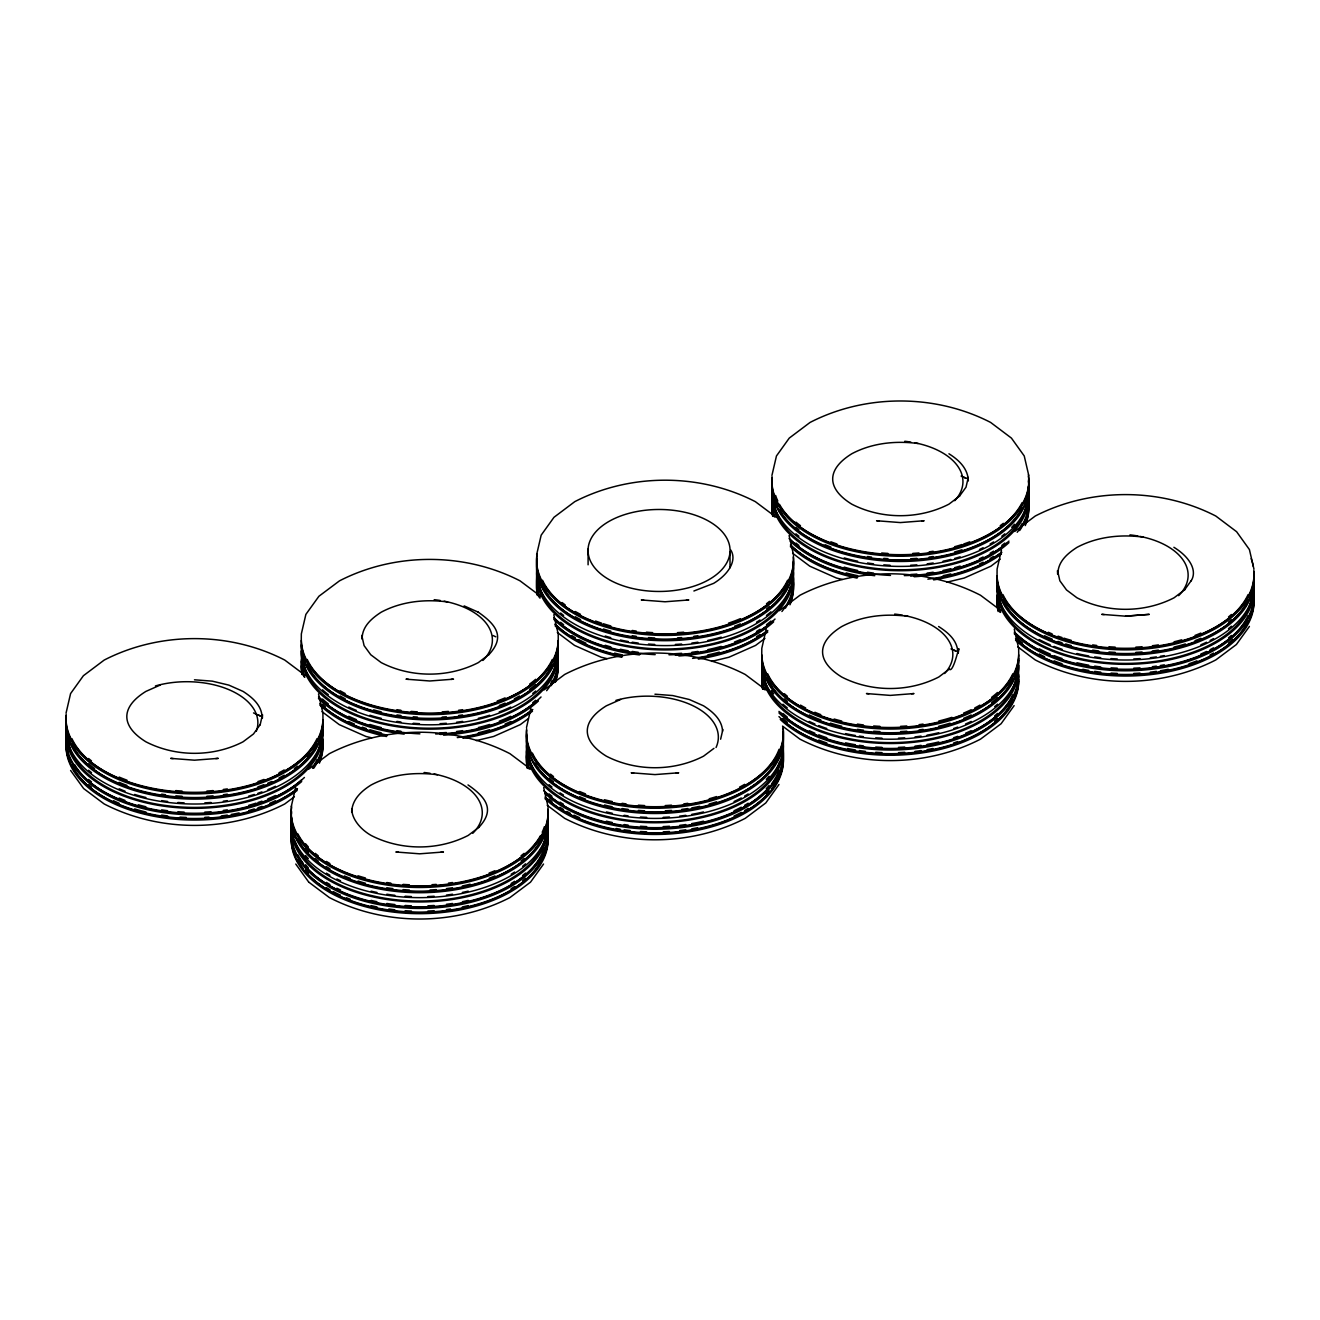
<?xml version="1.0" encoding="UTF-8"?>
<svg xmlns="http://www.w3.org/2000/svg" width="1320" height="1320" viewBox="0 0 1320 1320"><rect width="100%" height="100%" fill="white"/><g stroke="black" fill="none" stroke-linecap="round" stroke-linejoin="round"><path stroke-width="1.5" d="M722.881 729.465L720.621 739.216M968.286 477.428L966.009 487.195L959.359 496.337M66.049 713.113L70.587 693.577L83.391 675.724L104.197 660.066C159.703 631.471 229.251 631.471 284.757 660.066L305.332 675.477M260.139 724.828L262.465 714.664L262.416 718.146M291.225 806.734L295.614 787.545M362.159 637.642C362.67 625.812 372.289 617.958 381.166 612.216C401.412 601.392 425.04 598.966 447.562 601.937M351.664 812.146C352.044 799.557 361.498 790.993 371.052 785.037C391.298 774.213 414.925 771.787 437.448 774.757M536.63 554.697L541.167 535.161L553.971 517.308L574.778 501.649C630.284 473.055 699.831 473.055 755.337 501.649L775.912 517.06M526.515 727.518L530.904 708.328M771.919 475.497L776.457 455.961L789.261 438.091L810.067 422.433C865.573 393.838 935.121 393.838 990.627 422.433L1011.417 438.091L1024.237 455.961L1028.775 475.497M766.194 629.129L761.805 648.318L761.755 653.334A128.469 74.168 0 0 0 890.241 727.501A128.469 74.168 0 0 0 1018.71 653.334L1018.66 648.318L1014.272 629.129M1001.484 549.912L997.095 569.101L997.045 574.117A128.469 74.168 0 0 0 1128.864 648.268A128.469 74.168 0 0 0 1253.818 570.256M1057.93 572.831C1058.426 561 1068.045 553.146 1076.922 547.404C1097.168 536.596 1120.795 534.154 1143.318 537.124M1191.201 580.8C1197.52 570.504 1189.798 557.04 1173.892 547.288M778.981 784.492L765.798 802.939L745.222 818.351C689.716 846.945 620.169 846.945 564.663 818.351L547.206 805.299M260.304 724.465L253.489 733.969L243.078 741.79C213.197 757.168 175.758 757.168 145.876 741.79C120.466 726.099 120.466 707.107 145.876 691.416L160.116 685.113M488.779 654.753C504.289 638.22 498.481 626.092 478.137 612.101M478.665 827.574C494.175 811.041 488.383 798.913 468.022 784.921M543.543 864.039L530.508 882.156L509.933 897.567C454.427 926.161 384.879 926.161 329.373 897.567L308.798 882.156M949.245 669.158C953.816 674.421 961.125 635.547 958.172 653.334M1014.123 705.622L1001.088 723.739L980.512 739.15C925.006 767.728 855.459 767.728 799.953 739.15L782.496 726.082M1184.535 589.941L1191.349 580.453M1249.413 626.422L1236.378 644.523L1215.803 659.934C1160.296 688.529 1090.749 688.529 1035.243 659.934L1017.803 646.882M713.955 748.357L703.543 756.178C673.662 771.573 636.223 771.573 606.342 756.178C580.932 740.487 580.932 721.512 606.342 705.82L620.582 699.517M308.798 769.082L329.373 753.67C384.879 725.092 454.427 725.092 509.933 753.67L530.508 769.082M294.376 796.785L284.757 803.962C229.251 832.54 159.703 832.54 104.197 803.962L83.622 788.535L70.587 770.434M488.994 654.505L478.368 662.574C448.486 677.968 411.048 677.968 381.166 662.574L370.755 654.753L364.089 645.612L361.779 635.448L361.828 638.929M544.087 689.881L564.663 674.47C620.169 645.876 689.716 645.876 745.222 674.47L765.798 689.881M528.099 718.756L520.278 724.63L493.614 736.461L476.289 740.602M478.896 827.327L468.254 835.395C438.372 850.789 400.933 850.789 371.052 835.395C361.416 829.884 351.78 819.687 351.714 808.665M779.377 610.665L799.953 595.254C855.459 566.659 925.006 566.659 980.512 595.254L1001.088 610.665M764.957 638.368L755.568 645.43L728.904 657.244L711.579 661.403M959.574 496.089L948.948 504.157C919.066 519.535 881.628 519.535 851.746 504.157C826.337 488.466 826.337 469.474 851.746 453.783C871.992 442.976 895.62 440.55 918.143 443.52M1014.668 531.465L1035.243 516.038C1090.749 487.459 1160.296 487.459 1215.803 516.038L1236.609 531.712L1249.413 549.565L1253.95 569.101M1000.246 559.152L990.858 566.214L964.194 578.044L946.869 582.186M949.476 668.91L938.833 676.979C908.952 692.356 871.514 692.356 841.632 676.979C816.222 661.287 816.222 642.295 841.632 626.604C861.877 615.796 885.505 613.371 908.028 616.341M1184.766 589.693L1174.123 597.762C1144.242 613.156 1106.803 613.156 1076.922 597.762L1066.51 589.941L1059.861 580.8L1057.534 570.636L1057.584 574.117M693.891 590.997L713.658 583.357C728.805 574.15 737.253 560.208 730.719 549.962M921.641 520.938L924.115 520.74L900.339 522.571L876.579 520.74L879.054 520.938M686.351 600.154L688.826 599.957L665.049 601.771L641.289 599.957L643.764 600.154M451.06 679.371L453.535 679.173L429.759 680.988L405.999 679.173L408.474 679.371M911.526 693.759L914.001 693.561L890.241 695.392L866.464 693.561L868.939 693.759M215.77 758.571L218.245 758.373L194.469 760.188L170.709 758.373L173.184 758.571M676.236 772.976L678.711 772.778L654.951 774.592L631.174 772.778L633.649 772.976M440.946 852.192L443.421 851.994L419.661 853.809L395.885 851.994L398.359 852.192M1125.531 616.159L1149.291 614.361L1125.531 616.176L1101.755 614.361L1104.229 614.559M654.951 694.204L672.738 695.558L689.304 699.517L703.543 705.82C712.42 711.562 722.04 719.416 722.552 731.247M194.469 679.8L212.273 681.153L228.838 685.113L243.078 691.416C251.955 697.174 261.575 705.012 262.07 716.842M842.275 579.431L836.5 578.044L809.837 566.214L792.611 553.261M606.986 658.63L601.211 657.244L574.546 645.43L557.32 632.478M371.695 737.847L365.921 736.461L339.257 724.63L322.03 711.678M961.125 476.074L966.405 478.417L963.6 477.097M951.01 648.895L956.291 651.238L953.502 649.918M464.129 605.896L478.368 612.216M253.506 712.932L260.535 716.051L257.73 714.714M948.948 453.783C958.501 459.756 967.956 468.303 968.335 480.909M493.02 635.514L495.825 636.834M938.602 626.505C948.272 632.692 957.165 640.216 957.841 652.047M540.622 596.26L520.047 580.849C464.541 552.271 394.993 552.271 339.487 580.849L318.912 596.26L305.877 614.378L301.339 633.913L301.29 638.929A128.469 74.168 0 0 0 429.759 713.113A128.469 74.168 0 0 0 558.244 638.929L558.195 633.913L553.806 614.724M295.762 864.039L308.583 881.909M789.096 535.507L793.485 554.697M543.691 787.545L548.081 806.734M318.516 693.924L322.905 713.113L322.954 718.146A128.469 74.168 0 0 1 191.136 792.297A128.469 74.168 0 0 1 66.181 714.285M730.01 551.958A70.999 40.986 0 0 1 621.357 585.206A70.999 40.986 0 0 1 625.795 514.255A70.999 40.986 0 0 1 730.01 551.958L730.01 567.781M588.093 548.988L588.093 564.812M904.629 615.582A70.999 40.986 0 0 1 944.625 673.53M894.663 614.097A70.999 40.986 0 0 1 902.666 615.219M615.912 700.392A70.999 40.986 0 0 1 692.175 705.358A70.999 40.986 0 0 1 716.051 747.483M444.147 601.178A70.999 40.986 0 0 1 482.889 660.479M434.197 599.692A70.999 40.986 0 0 1 440.236 600.485M155.43 685.938A70.999 40.986 0 0 1 230.488 690.36A70.999 40.986 0 0 1 256.295 731.28M434.049 773.998A70.999 40.986 0 0 1 472.774 833.299M424.083 772.513A70.999 40.986 0 0 1 430.122 773.305M914.727 442.761A70.999 40.986 0 0 1 954.739 500.709M904.778 441.276A70.999 40.986 0 0 1 910.816 442.068M1139.919 536.382A70.999 40.986 0 0 1 1178.645 595.666M1129.953 534.88A70.999 40.986 0 0 1 1137.955 536.019M275.451 786.258A126.885 73.26 0 0 1 267.877 789.607M261.954 791.885A126.885 73.26 0 0 1 257.911 793.287M254.314 794.442A126.885 73.26 0 0 1 248.754 796.059M227.321 800.613A126.885 73.26 0 0 1 223.311 801.19M211.035 802.477A126.885 73.26 0 0 1 204.814 802.857M184.14 802.857A126.885 73.26 0 0 1 177.919 802.477M167.656 801.454A126.885 73.26 0 0 1 161.634 800.613M145.926 797.528A126.885 73.26 0 0 1 134.64 794.442M125.004 791.159A126.885 73.26 0 0 1 119.146 788.799M91.509 772.662A126.885 73.26 0 0 1 88.605 770.22M321.321 736.065A126.885 73.26 0 0 1 192.835 807.411A126.885 73.26 0 0 1 67.6 734.167M322.954 729.844A128.469 74.168 0 0 1 191.136 803.995A128.469 74.168 0 0 1 66.181 725.983M322.954 724.928A128.469 74.168 0 0 1 191.136 799.078A128.469 74.168 0 0 1 66.181 721.066M297.182 790.433A128.469 74.168 0 0 1 150.629 815.595A128.469 74.168 0 0 1 66.181 742.021M322.954 745.882A128.469 74.168 0 0 1 319.39 763.207M297.445 788.683A126.885 73.26 0 0 1 171.617 817.938A126.885 73.26 0 0 1 71.924 764.841M322.954 740.635A128.469 74.168 0 0 1 313.748 768.207M301.686 781.522A128.469 74.168 0 0 1 154.325 811.09A128.469 74.168 0 0 1 66.181 736.774M297.182 788.898A128.469 74.168 0 0 1 150.629 814.06A128.469 74.168 0 0 1 66.181 740.47M322.954 744.332A128.469 74.168 0 0 1 319.39 761.673M309.887 753.819A126.885 73.26 0 0 1 307.23 756.97M297.445 766.194A126.885 73.26 0 0 1 294.343 768.553M284.196 775.186A126.885 73.26 0 0 1 279.048 777.991M271.722 781.489A126.885 73.26 0 0 1 267.877 783.139M263.95 784.674A126.885 73.26 0 0 1 257.911 786.819M227.321 794.145A126.885 73.26 0 0 1 223.311 794.722M213.097 795.844A126.885 73.26 0 0 1 206.893 796.29M182.061 796.29A126.885 73.26 0 0 1 175.84 795.844M165.627 794.722A126.885 73.26 0 0 1 161.634 794.145M127 785.416A126.885 73.26 0 0 1 119.146 782.331M94.594 768.553A126.885 73.26 0 0 1 88.605 763.752M317.031 743.886A126.885 73.26 0 0 1 194.469 798.171A126.885 73.26 0 0 1 71.924 743.886M322.954 723.376A128.469 74.168 0 0 1 191.136 797.528A128.469 74.168 0 0 1 66.181 719.515M322.954 719.68A128.469 74.168 0 0 1 191.136 793.832A128.469 74.168 0 0 1 66.181 715.819M322.954 739.101A128.469 74.168 0 0 1 312.576 768.306M304.441 777.463A128.469 74.168 0 0 1 156.783 810.001A128.469 74.168 0 0 1 66.181 735.24M275.451 795.498A126.885 73.26 0 0 1 267.877 798.847M261.954 801.141A126.885 73.26 0 0 1 257.911 802.543M256.129 803.121A126.885 73.26 0 0 1 248.754 805.315M227.321 809.853A126.885 73.26 0 0 1 223.311 810.43M211.035 811.717A126.885 73.26 0 0 1 204.814 812.113M184.14 812.113A126.885 73.26 0 0 1 177.919 811.717M167.656 810.694A126.885 73.26 0 0 1 161.634 809.853M145.926 806.767A126.885 73.26 0 0 1 138.319 804.787M125.004 800.398A126.885 73.26 0 0 1 119.146 798.039M91.509 781.902A126.885 73.26 0 0 1 88.605 779.476M317.031 759.594A126.885 73.26 0 0 1 314.391 764.577M301.736 779.773A126.885 73.26 0 0 1 179.867 813.4A126.885 73.26 0 0 1 74.563 764.577M322.773 730.307A128.469 74.168 0 0 1 194.469 808.335A128.469 74.168 0 0 1 66.181 730.307M317.031 738.639A126.885 73.26 0 0 1 194.469 792.94A126.885 73.26 0 0 1 71.924 738.639M284.196 769.939A126.885 73.26 0 0 1 279.048 772.744M263.95 779.443A126.885 73.26 0 0 1 257.911 781.588M227.321 788.898A126.885 73.26 0 0 1 223.311 789.476M213.097 790.597A126.885 73.26 0 0 1 206.893 791.043M182.061 791.043A126.885 73.26 0 0 1 175.84 790.597M127 780.186A126.885 73.26 0 0 1 119.146 777.084M91.509 760.947A126.885 73.26 0 0 1 88.605 758.521M275.451 800.728A126.885 73.26 0 0 1 269.808 803.286M261.954 806.371A126.885 73.26 0 0 1 257.911 807.774M254.314 808.929A126.885 73.26 0 0 1 248.754 810.546M239.151 812.905A126.885 73.26 0 0 1 231.28 814.44M227.321 815.1A126.885 73.26 0 0 1 221.298 815.941M208.972 817.113A126.885 73.26 0 0 1 204.814 817.344M186.219 817.427A126.885 73.26 0 0 1 179.982 817.113M167.656 815.941A126.885 73.26 0 0 1 161.634 815.1M145.926 812.014A126.885 73.26 0 0 1 134.64 808.929M119.146 803.286A126.885 73.26 0 0 1 113.504 800.728M91.509 787.149A126.885 73.26 0 0 1 88.605 784.707M525.525 863.841A126.885 73.26 0 0 1 522.621 866.266M514.602 872.058A126.885 73.26 0 0 1 511.154 874.22M468.204 891.149A126.885 73.26 0 0 1 462.363 892.435M452.496 894.217A126.885 73.26 0 0 1 446.473 895.059M434.148 896.247A126.885 73.26 0 0 1 427.911 896.56M411.394 896.56A126.885 73.26 0 0 1 405.157 896.247M394.861 895.307A126.885 73.26 0 0 1 386.81 894.217M376.942 892.435A126.885 73.26 0 0 1 371.101 891.149M340.527 880.737A126.885 73.26 0 0 1 336.864 878.971M329.934 875.259A126.885 73.26 0 0 1 326.42 873.147M308.302 858.577A126.885 73.26 0 0 1 305.547 855.492M546.529 827.772A126.885 73.26 0 0 1 431.277 900.718A126.885 73.26 0 0 1 294.904 841.137M293.849 837.342A126.885 73.26 0 0 1 292.776 827.772M547.948 819.605A128.469 74.168 0 0 1 417.962 897.633A128.469 74.168 0 0 1 291.572 817.658M547.948 814.671A128.469 74.168 0 0 1 417.962 892.699A128.469 74.168 0 0 1 291.572 812.724M547.948 830.395A128.469 74.168 0 0 1 417.962 908.424A128.469 74.168 0 0 1 291.572 828.448M547.948 834.091A128.469 74.168 0 0 1 417.962 912.12A128.469 74.168 0 0 1 291.572 832.144M547.948 828.844A128.469 74.168 0 0 1 417.962 906.873A128.469 74.168 0 0 1 291.572 826.914M547.948 835.626A128.469 74.168 0 0 1 417.962 913.654A128.469 74.168 0 0 1 291.572 833.679M544.401 852.852A126.885 73.26 0 0 1 436.672 912.087A126.885 73.26 0 0 1 305.547 871.514M303.022 868.329A126.885 73.26 0 0 1 297.908 860.112M524.089 858.594A126.885 73.26 0 0 1 521.087 861.003M494.983 875.935A126.885 73.26 0 0 1 489.126 878.295M470.135 884.202A126.885 73.26 0 0 1 462.363 885.967M452.496 887.749A126.885 73.26 0 0 1 446.473 888.591M436.21 889.614A126.885 73.26 0 0 1 429.99 890.01M409.315 890.01A126.885 73.26 0 0 1 403.095 889.614M392.832 888.591A126.885 73.26 0 0 1 386.81 887.749M365.376 883.212A126.885 73.26 0 0 1 358 881.018M350.179 878.295A126.885 73.26 0 0 1 344.322 875.935M329.934 868.791A126.885 73.26 0 0 1 326.42 866.679M318.219 861.003A126.885 73.26 0 0 1 315.216 858.594M308.302 852.109A126.885 73.26 0 0 1 305.547 849.024M544.401 831.897A126.885 73.26 0 0 1 426.112 891.693A126.885 73.26 0 0 1 297.908 839.157M547.948 813.136A128.469 74.168 0 0 1 417.962 891.165A128.469 74.168 0 0 1 291.572 811.189M547.948 809.44A128.469 74.168 0 0 1 417.962 887.469A128.469 74.168 0 0 1 291.572 807.493M547.948 807.889A128.469 74.168 0 0 1 417.962 885.918A128.469 74.168 0 0 1 291.572 805.959M525.525 873.081A126.885 73.26 0 0 1 522.621 875.523M514.602 881.298A126.885 73.26 0 0 1 511.154 883.459M468.204 900.389A126.885 73.26 0 0 1 462.363 901.692M452.496 903.474A126.885 73.26 0 0 1 446.473 904.299M434.148 905.487A126.885 73.26 0 0 1 427.911 905.8M411.394 905.8A126.885 73.26 0 0 1 405.157 905.487M394.861 904.547A126.885 73.26 0 0 1 386.81 903.474M376.942 901.692A126.885 73.26 0 0 1 371.101 900.389M340.527 889.977A126.885 73.26 0 0 1 336.864 888.228M329.934 884.499A126.885 73.26 0 0 1 326.42 882.387M308.302 867.834A126.885 73.26 0 0 1 305.547 864.732M544.401 847.621A126.885 73.26 0 0 1 436.672 906.84A126.885 73.26 0 0 1 305.547 866.266M303.022 863.082A126.885 73.26 0 0 1 297.908 854.865M547.948 823.911A128.469 74.168 0 0 1 417.962 901.939A128.469 74.168 0 0 1 291.572 821.981M544.401 826.666A126.885 73.26 0 0 1 542.207 832.26M540.523 835.577A126.885 73.26 0 0 1 418.143 886.545A126.885 73.26 0 0 1 297.908 833.927M524.089 853.347A126.885 73.26 0 0 1 521.087 855.756M494.983 870.705A126.885 73.26 0 0 1 489.126 873.048M452.496 882.519A126.885 73.26 0 0 1 448.503 883.096M436.21 884.383A126.885 73.26 0 0 1 432.069 884.664M409.315 884.763A126.885 73.26 0 0 1 403.095 884.383M390.819 883.096A126.885 73.26 0 0 1 386.81 882.519M365.376 877.965A126.885 73.26 0 0 1 358 875.787M329.934 863.56A126.885 73.26 0 0 1 326.42 861.432M318.219 855.756A126.885 73.26 0 0 1 315.216 853.347M308.302 846.879A126.885 73.26 0 0 1 305.547 843.777M525.525 878.328A126.885 73.26 0 0 1 522.621 880.753M514.602 886.545A126.885 73.26 0 0 1 511.154 888.707M468.204 905.619A126.885 73.26 0 0 1 462.363 906.922M450.499 909.001A126.885 73.26 0 0 1 446.473 909.546M434.148 910.717A126.885 73.26 0 0 1 427.911 911.047M411.394 911.047A126.885 73.26 0 0 1 405.157 910.717M394.861 909.793A126.885 73.26 0 0 1 388.806 909.001M376.942 906.922A126.885 73.26 0 0 1 371.101 905.619M350.179 899.25A126.885 73.26 0 0 1 346.252 897.699M340.527 895.207A126.885 73.26 0 0 1 333.333 891.627M329.934 889.746A126.885 73.26 0 0 1 326.42 887.634M308.302 873.064A126.885 73.26 0 0 1 305.547 869.979M535.639 691.02A126.885 73.26 0 0 1 532.736 693.445M510.741 707.041A126.885 73.26 0 0 1 499.24 711.942M489.605 715.242A126.885 73.26 0 0 1 478.318 718.327M462.611 721.396A126.885 73.26 0 0 1 456.588 722.238M446.325 723.278A126.885 73.26 0 0 1 440.105 723.657M419.43 723.657A126.885 73.26 0 0 1 413.209 723.278M400.917 721.974A126.885 73.26 0 0 1 396.924 721.396M381.216 718.327A126.885 73.26 0 0 1 369.93 715.242M356.367 710.391A126.885 73.26 0 0 1 348.793 707.041M328.334 694.65A126.885 73.26 0 0 1 322.509 689.783M556.644 654.951A126.885 73.26 0 0 1 431.409 728.211A126.885 73.26 0 0 1 302.923 656.865M558.244 650.644A128.469 74.168 0 0 1 429.759 724.812A128.469 74.168 0 0 1 301.29 650.644M558.244 645.711A128.469 74.168 0 0 1 429.759 719.879A128.469 74.168 0 0 1 301.29 645.711M532.488 711.216A128.469 74.168 0 0 1 463.023 738.309M386.512 736.51A128.469 74.168 0 0 1 319.803 705.029M302 674.404A128.469 74.168 0 0 1 301.29 666.666M558.244 666.666A128.469 74.168 0 0 1 555.423 682.11M532.736 709.483A126.885 73.26 0 0 1 462.611 737.418M387.057 735.653A126.885 73.26 0 0 1 321.173 704.55M558.244 661.435A128.469 74.168 0 0 1 551.183 685.674M538.379 701.052A128.469 74.168 0 0 1 443.569 735.174M404.184 734.118A128.469 74.168 0 0 1 318.5 698.511M304.111 676.863A128.469 74.168 0 0 1 301.29 661.435M532.488 709.682A128.469 74.168 0 0 1 457.281 737.583M386.512 734.976A128.469 74.168 0 0 1 319.803 703.494M302.396 674.801A128.469 74.168 0 0 1 301.29 665.131M558.244 665.131A128.469 74.168 0 0 1 554.681 682.457M535.639 684.552A126.885 73.26 0 0 1 529.634 689.353M519.486 695.97A126.885 73.26 0 0 1 514.338 698.775M505.098 703.114A126.885 73.26 0 0 1 499.24 705.474M462.611 714.928A126.885 73.26 0 0 1 458.601 715.506M446.325 716.793A126.885 73.26 0 0 1 442.183 717.073M417.351 717.073A126.885 73.26 0 0 1 413.209 716.793M400.917 715.506A126.885 73.26 0 0 1 396.924 714.928M381.216 711.843A126.885 73.26 0 0 1 373.609 709.863M345.197 698.775A126.885 73.26 0 0 1 340.048 695.97M552.321 664.669A126.885 73.26 0 0 1 429.759 718.971A126.885 73.26 0 0 1 307.213 664.669M558.244 644.177A128.469 74.168 0 0 1 429.759 718.344A128.469 74.168 0 0 1 301.29 644.177M558.244 640.481A128.469 74.168 0 0 1 429.759 714.648A128.469 74.168 0 0 1 301.29 640.481M558.244 659.885A128.469 74.168 0 0 1 546.629 690.707M541.035 696.976A128.469 74.168 0 0 1 435.666 733.986M419.909 733.837A128.469 74.168 0 0 1 318.5 696.976M304.854 677.226A128.469 74.168 0 0 1 301.29 659.885M535.639 700.26A126.885 73.26 0 0 1 532.736 702.702M510.741 716.281A126.885 73.26 0 0 1 499.24 721.182M489.605 724.482A126.885 73.26 0 0 1 478.318 727.567M462.611 730.653A126.885 73.26 0 0 1 456.588 731.478M446.325 732.517A126.885 73.26 0 0 1 440.105 732.897M400.917 731.231A126.885 73.26 0 0 1 396.924 730.653M381.216 727.567A126.885 73.26 0 0 1 369.93 724.482M356.367 719.631A126.885 73.26 0 0 1 348.793 716.281M328.334 703.89A126.885 73.26 0 0 1 322.509 699.022M552.321 680.394A126.885 73.26 0 0 1 550.638 683.711M537.025 700.557A126.885 73.26 0 0 1 440.105 734.432M404.976 733.277A126.885 73.26 0 0 1 319.885 698.049M558.244 654.951A128.469 74.168 0 0 1 426.426 729.102A128.469 74.168 0 0 1 301.471 651.09M552.321 659.439A126.885 73.26 0 0 1 429.759 713.724A126.885 73.26 0 0 1 307.213 659.439M535.639 679.305A126.885 73.26 0 0 1 529.634 684.106M505.098 697.884A126.885 73.26 0 0 1 497.244 700.969M462.611 709.698A126.885 73.26 0 0 1 458.601 710.275M448.387 711.397A126.885 73.26 0 0 1 442.183 711.843M417.351 711.843A126.885 73.26 0 0 1 411.13 711.397M400.917 710.275A126.885 73.26 0 0 1 396.924 709.698M345.197 693.544A126.885 73.26 0 0 1 340.048 690.739M510.741 721.529A126.885 73.26 0 0 1 505.098 724.069M489.605 729.729A126.885 73.26 0 0 1 478.318 732.798M381.216 732.798A126.885 73.26 0 0 1 369.93 729.729M366.333 728.574A126.885 73.26 0 0 1 362.29 727.155M354.436 724.069A126.885 73.26 0 0 1 348.793 721.529M325.33 706.728A126.885 73.26 0 0 1 322.509 704.253M769.065 776.275A126.885 73.26 0 0 1 766.293 779.377M748.176 793.947A126.885 73.26 0 0 1 744.661 796.059M741.262 797.94A126.885 73.26 0 0 1 734.068 801.52M703.494 811.932A126.885 73.26 0 0 1 691.746 814.357M685.789 815.314A126.885 73.26 0 0 1 679.734 816.09M669.438 817.03A126.885 73.26 0 0 1 663.201 817.361M646.684 817.361A126.885 73.26 0 0 1 640.447 817.03M628.122 815.859A126.885 73.26 0 0 1 624.096 815.314M612.232 813.236A126.885 73.26 0 0 1 606.391 811.932M563.458 795.003A126.885 73.26 0 0 1 559.993 792.841M551.974 787.066A126.885 73.26 0 0 1 549.07 784.624M781.819 748.572A126.885 73.26 0 0 1 781.654 752.384M779.691 761.937A126.885 73.26 0 0 1 643.318 821.518A126.885 73.26 0 0 1 528.066 748.572M783.024 738.457A128.469 74.168 0 0 1 656.634 818.416A128.469 74.168 0 0 1 526.647 740.388M783.024 733.524A128.469 74.168 0 0 1 656.634 813.499A128.469 74.168 0 0 1 526.647 735.454M783.024 749.232A128.469 74.168 0 0 1 694.254 825.66A128.469 74.168 0 0 1 544.979 793.403M528.627 768.57A128.469 74.168 0 0 1 526.647 751.179M783.024 752.928A128.469 74.168 0 0 1 694.254 829.356A128.469 74.168 0 0 1 544.979 797.098M527.571 768.421A128.469 74.168 0 0 1 526.647 754.875M783.024 747.697A128.469 74.168 0 0 1 693.033 824.34A128.469 74.168 0 0 1 543.675 790.581M529.287 768.933A128.469 74.168 0 0 1 526.647 749.644M783.024 754.479A128.469 74.168 0 0 1 694.254 830.89A128.469 74.168 0 0 1 544.979 798.633M527.175 768.025A128.469 74.168 0 0 1 526.647 756.409M779.047 775.533A126.885 73.26 0 0 1 771.573 789.112M769.065 792.297A126.885 73.26 0 0 1 660.726 833.464A126.885 73.26 0 0 1 546.348 798.171M716.595 801.801A126.885 73.26 0 0 1 709.219 803.995M699.616 806.338A126.885 73.26 0 0 1 691.746 807.889M687.786 808.549A126.885 73.26 0 0 1 681.763 809.374M671.5 810.414A126.885 73.26 0 0 1 665.28 810.793M644.606 810.793A126.885 73.26 0 0 1 638.385 810.414M628.122 809.374A126.885 73.26 0 0 1 622.099 808.549M612.232 806.767A126.885 73.26 0 0 1 604.461 804.986M585.469 799.078A126.885 73.26 0 0 1 579.612 796.736M553.509 781.786A126.885 73.26 0 0 1 549.07 778.156M779.047 754.578A126.885 73.26 0 0 1 662.755 812.443A126.885 73.26 0 0 1 535.029 763.257M783.024 731.989A128.469 74.168 0 0 1 656.634 811.948A128.469 74.168 0 0 1 526.647 733.92M783.024 728.277A128.469 74.168 0 0 1 656.634 808.252A128.469 74.168 0 0 1 526.647 730.224M783.024 726.742A128.469 74.168 0 0 1 656.634 806.718A128.469 74.168 0 0 1 526.647 728.689M769.065 785.532A126.885 73.26 0 0 1 766.293 788.617M748.176 803.187A126.885 73.26 0 0 1 744.661 805.299M741.262 807.18A126.885 73.26 0 0 1 734.068 810.76M703.494 821.172A126.885 73.26 0 0 1 691.746 823.597M685.789 824.554A126.885 73.26 0 0 1 679.734 825.346M669.438 826.27A126.885 73.26 0 0 1 663.201 826.601M646.684 826.601A126.885 73.26 0 0 1 640.447 826.27M628.122 825.099A126.885 73.26 0 0 1 624.096 824.554M612.232 822.476A126.885 73.26 0 0 1 606.391 821.172M563.458 804.26A126.885 73.26 0 0 1 559.993 802.098M551.974 796.307A126.885 73.26 0 0 1 549.07 793.864M779.047 770.286A126.885 73.26 0 0 1 771.573 783.882M769.065 787.066A126.885 73.26 0 0 1 659.456 828.25A126.885 73.26 0 0 1 545.061 791.67M783.024 742.764A128.469 74.168 0 0 1 656.634 822.739A128.469 74.168 0 0 1 526.647 744.711M779.047 749.331A126.885 73.26 0 0 1 658.251 807.312A126.885 73.26 0 0 1 532.389 753.043M744.661 784.344A126.885 73.26 0 0 1 739.513 787.149M716.595 796.57A126.885 73.26 0 0 1 709.219 798.765M687.786 803.303A126.885 73.26 0 0 1 683.793 803.88M671.5 805.167A126.885 73.26 0 0 1 665.28 805.563M644.606 805.563A126.885 73.26 0 0 1 638.385 805.167M626.109 803.88A126.885 73.26 0 0 1 622.099 803.303M612.232 801.52A126.885 73.26 0 0 1 604.461 799.755M585.469 793.848A126.885 73.26 0 0 1 579.612 791.488M553.509 776.556A126.885 73.26 0 0 1 550.506 774.147M769.065 790.762A126.885 73.26 0 0 1 766.293 793.864M748.176 808.417A126.885 73.26 0 0 1 744.661 810.529M741.262 812.427A126.885 73.26 0 0 1 734.068 816.007M697.653 827.722A126.885 73.26 0 0 1 691.746 828.844M685.789 829.802A126.885 73.26 0 0 1 679.734 830.577M669.438 831.517A126.885 73.26 0 0 1 663.201 831.831M646.684 831.831A126.885 73.26 0 0 1 640.447 831.517M630.152 830.577A126.885 73.26 0 0 1 624.096 829.802M620.119 829.174A126.885 73.26 0 0 1 616.159 828.481M579.612 817.674A126.885 73.26 0 0 1 573.969 815.133M570.372 813.351A126.885 73.26 0 0 1 566.907 811.486M563.458 809.49A126.885 73.26 0 0 1 559.993 807.328M551.974 801.553A126.885 73.26 0 0 1 549.07 799.111M770.929 611.803A126.885 73.26 0 0 1 766.491 615.433M760.006 620.02A126.885 73.26 0 0 1 756.541 622.182M721.215 637.131A126.885 73.26 0 0 1 707.767 640.414M697.9 642.196A126.885 73.26 0 0 1 691.878 643.038M681.615 644.061A126.885 73.26 0 0 1 675.394 644.44M654.72 644.44A126.885 73.26 0 0 1 648.499 644.061M638.236 643.038A126.885 73.26 0 0 1 632.214 642.196M628.254 641.536A126.885 73.26 0 0 1 620.384 640.002M610.78 637.642A126.885 73.26 0 0 1 605.22 636.025M563.623 615.433A126.885 73.26 0 0 1 560.62 613.024M790.366 587.218A126.885 73.26 0 0 1 661.716 648.978A126.885 73.26 0 0 1 538.873 583.39M538.345 579.562A126.885 73.26 0 0 1 538.181 575.751M791.934 575.751A126.885 73.26 0 0 1 791.241 583.39M793.353 567.567A128.469 74.168 0 0 1 663.366 645.595A128.469 74.168 0 0 1 536.976 565.636M793.353 562.634A128.469 74.168 0 0 1 663.366 640.678A128.469 74.168 0 0 1 536.976 560.703M793.353 578.358A128.469 74.168 0 0 1 785.433 608.124M773.668 621.852A128.469 74.168 0 0 1 678.86 655.957M639.474 654.902A128.469 74.168 0 0 1 553.789 619.311M539.402 597.663A128.469 74.168 0 0 1 536.976 576.411M767.778 630.465A128.469 74.168 0 0 1 692.571 658.366M621.803 655.76A128.469 74.168 0 0 1 555.093 624.278M537.685 595.601A128.469 74.168 0 0 1 536.976 580.107M793.353 582.054A128.469 74.168 0 0 1 789.97 603.24M793.353 576.823A128.469 74.168 0 0 1 781.918 611.506M775.021 619.047A128.469 74.168 0 0 1 668.976 654.819M655.198 654.637A128.469 74.168 0 0 1 553.789 617.76M540.144 598.01A128.469 74.168 0 0 1 536.976 574.876M767.778 632.016A128.469 74.168 0 0 1 698.313 659.109M621.803 657.294A128.469 74.168 0 0 1 555.093 625.812M537.289 595.205A128.469 74.168 0 0 1 536.976 581.658M793.353 583.588A128.469 74.168 0 0 1 789.97 604.791M766.491 631.455A126.885 73.26 0 0 1 699.88 657.904M622.347 656.436A126.885 73.26 0 0 1 555.176 624.08M769.494 606.557A126.885 73.26 0 0 1 766.491 608.965M740.388 623.914A126.885 73.26 0 0 1 734.53 626.257M697.9 635.729A126.885 73.26 0 0 1 693.891 636.306M681.615 637.593A126.885 73.26 0 0 1 677.473 637.857M654.72 637.972A126.885 73.26 0 0 1 648.499 637.593M636.207 636.306A126.885 73.26 0 0 1 632.214 635.729M610.78 631.174A126.885 73.26 0 0 1 603.405 628.98M580.486 619.575A126.885 73.26 0 0 1 575.338 616.754M787.611 585.469A126.885 73.26 0 0 1 661.749 639.738A126.885 73.26 0 0 1 540.952 581.757M793.353 561.099A128.469 74.168 0 0 1 663.366 639.128A128.469 74.168 0 0 1 536.976 559.168M793.353 557.403A128.469 74.168 0 0 1 663.366 635.432A128.469 74.168 0 0 1 536.976 555.456M793.353 555.868A128.469 74.168 0 0 1 663.366 633.897A128.469 74.168 0 0 1 536.976 553.921M770.929 621.043A126.885 73.26 0 0 1 766.491 624.673M760.006 629.277A126.885 73.26 0 0 1 756.541 631.438M740.388 639.622A126.885 73.26 0 0 1 734.53 641.982M721.215 646.371A126.885 73.26 0 0 1 707.767 649.654M697.9 651.437A126.885 73.26 0 0 1 691.878 652.278M681.615 653.301A126.885 73.26 0 0 1 675.394 653.68M638.236 652.278A126.885 73.26 0 0 1 632.214 651.437M628.254 650.777A126.885 73.26 0 0 1 620.384 649.242M610.78 646.899A126.885 73.26 0 0 1 605.22 645.265M563.623 624.673A126.885 73.26 0 0 1 560.62 622.281M772.315 621.357A126.885 73.26 0 0 1 675.394 655.231M640.266 654.06A126.885 73.26 0 0 1 555.176 618.849M793.353 571.89A128.469 74.168 0 0 1 663.366 649.918A128.469 74.168 0 0 1 536.976 569.943M787.611 580.222A126.885 73.26 0 0 1 665.049 634.524A126.885 73.26 0 0 1 542.504 580.222M769.494 601.326A126.885 73.26 0 0 1 766.491 603.735M740.388 618.667A126.885 73.26 0 0 1 728.491 623.155M683.678 632.181A126.885 73.26 0 0 1 677.473 632.626M652.641 632.626A126.885 73.26 0 0 1 646.42 632.181M636.207 631.059A126.885 73.26 0 0 1 632.214 630.481M610.78 625.944A126.885 73.26 0 0 1 603.405 623.749M601.623 623.155A126.885 73.26 0 0 1 595.584 621.027M580.486 614.328A126.885 73.26 0 0 1 575.338 611.523M565.174 604.906A126.885 73.26 0 0 1 562.089 602.53M760.006 634.507A126.885 73.26 0 0 1 756.541 636.669M719.334 652.13A126.885 73.26 0 0 1 707.767 654.902M622.347 654.902A126.885 73.26 0 0 1 614.576 653.119M585.932 643.187A126.885 73.26 0 0 1 578.737 639.606M575.338 637.708A126.885 73.26 0 0 1 571.824 635.596M997.491 704.187A126.885 73.26 0 0 1 994.669 706.645M971.207 721.446A126.885 73.26 0 0 1 965.564 723.987M957.709 727.089A126.885 73.26 0 0 1 953.667 728.491M938.784 732.715A126.885 73.26 0 0 1 927.036 735.158M921.079 736.098A126.885 73.26 0 0 1 915.024 736.89M904.728 737.814A126.885 73.26 0 0 1 898.491 738.144M881.974 738.144A126.885 73.26 0 0 1 875.737 737.814M863.412 736.642A126.885 73.26 0 0 1 859.386 736.098M855.409 735.487A126.885 73.26 0 0 1 845.559 733.606M826.798 728.491A126.885 73.26 0 0 1 818.779 725.587M814.902 723.987A126.885 73.26 0 0 1 809.259 721.446M787.264 707.85A126.885 73.26 0 0 1 782.974 704.187M773.602 693.891A126.885 73.26 0 0 1 771.342 690.624M1017.076 671.253A126.885 73.26 0 0 1 888.591 742.599A126.885 73.26 0 0 1 763.356 669.356M1018.71 665.049A128.469 74.168 0 0 1 890.241 739.216A128.469 74.168 0 0 1 761.755 665.049M1018.71 660.115A128.469 74.168 0 0 1 890.241 734.283A128.469 74.168 0 0 1 761.755 660.115M1018.71 681.07A128.469 74.168 0 0 1 924.726 752.515A128.469 74.168 0 0 1 780.268 719.433M762.465 688.809A128.469 74.168 0 0 1 761.755 681.07M1012.786 700.029A126.885 73.26 0 0 1 908.044 753.605A126.885 73.26 0 0 1 781.638 718.954M1018.71 675.823A128.469 74.168 0 0 1 923.489 747.483A128.469 74.168 0 0 1 778.965 712.915M763.917 689.37A128.469 74.168 0 0 1 761.755 675.823M1018.71 679.519A128.469 74.168 0 0 1 923.489 751.179A128.469 74.168 0 0 1 778.965 716.611M762.861 689.205A128.469 74.168 0 0 1 761.755 679.519M997.491 697.702A126.885 73.26 0 0 1 991.666 702.57M971.207 714.978A126.885 73.26 0 0 1 963.633 718.327M950.07 723.162A126.885 73.26 0 0 1 938.784 726.247M923.076 729.333A126.885 73.26 0 0 1 919.083 729.91M906.791 731.197A126.885 73.26 0 0 1 900.57 731.577M879.895 731.577A126.885 73.26 0 0 1 873.675 731.197M863.412 730.174A126.885 73.26 0 0 1 857.389 729.333M841.682 726.247A126.885 73.26 0 0 1 830.395 723.162M820.76 719.879A126.885 73.26 0 0 1 809.259 714.978M787.264 701.382A126.885 73.26 0 0 1 784.361 698.94M1012.786 679.074A126.885 73.26 0 0 1 890.241 733.375A126.885 73.26 0 0 1 767.679 679.074M1018.71 658.564A128.469 74.168 0 0 1 890.241 732.748A128.469 74.168 0 0 1 761.755 658.564M1018.71 654.868A128.469 74.168 0 0 1 890.241 729.053A128.469 74.168 0 0 1 761.755 654.868M1018.71 674.289A128.469 74.168 0 0 1 923.489 745.932A128.469 74.168 0 0 1 778.965 711.381M764.577 689.733A128.469 74.168 0 0 1 761.755 674.289M997.491 713.427A126.885 73.26 0 0 1 994.669 715.885M971.207 730.686A126.885 73.26 0 0 1 965.564 733.227M957.709 736.329A126.885 73.26 0 0 1 953.667 737.731M938.784 741.972A126.885 73.26 0 0 1 927.036 744.397M921.079 745.338A126.885 73.26 0 0 1 915.024 746.13M904.728 747.07A126.885 73.26 0 0 1 898.491 747.384M881.974 747.384A126.885 73.26 0 0 1 875.737 747.07M863.412 745.882A126.885 73.26 0 0 1 859.386 745.338M855.409 744.727A126.885 73.26 0 0 1 845.559 742.846M826.798 737.731A126.885 73.26 0 0 1 818.779 734.827M814.902 733.227A126.885 73.26 0 0 1 809.259 730.686M787.264 717.09A126.885 73.26 0 0 1 782.974 713.427M1012.786 694.782A126.885 73.26 0 0 1 906.791 748.457A126.885 73.26 0 0 1 780.351 712.453M1018.528 665.494A128.469 74.168 0 0 1 893.574 743.506A128.469 74.168 0 0 1 761.755 669.356M1012.786 673.827A126.885 73.26 0 0 1 890.241 728.129A126.885 73.26 0 0 1 767.679 673.827M997.491 692.472A126.885 73.26 0 0 1 991.666 697.339M979.951 705.128A126.885 73.26 0 0 1 974.803 707.949M971.207 709.731A126.885 73.26 0 0 1 963.633 713.081M951.885 717.354A126.885 73.26 0 0 1 938.784 721.017M923.076 724.086A126.885 73.26 0 0 1 919.083 724.663M906.791 725.967A126.885 73.26 0 0 1 900.57 726.346M879.895 726.346A126.885 73.26 0 0 1 873.675 725.967M863.412 724.928A126.885 73.26 0 0 1 857.389 724.086M841.682 721.017A126.885 73.26 0 0 1 834.075 719.02M820.76 714.631A126.885 73.26 0 0 1 814.902 712.272M805.662 707.949A126.885 73.26 0 0 1 800.514 705.128M787.264 696.152A126.885 73.26 0 0 1 784.361 693.709M997.491 718.658A126.885 73.26 0 0 1 994.669 721.132M957.709 741.559A126.885 73.26 0 0 1 953.667 742.962M932.943 748.506A126.885 73.26 0 0 1 927.036 749.628M921.079 750.585A126.885 73.26 0 0 1 915.024 751.377M904.728 752.301A126.885 73.26 0 0 1 898.491 752.631M881.974 752.631A126.885 73.26 0 0 1 875.737 752.301M865.441 751.377A126.885 73.26 0 0 1 859.386 750.585M855.409 749.974A126.885 73.26 0 0 1 847.522 748.506M826.798 742.962A126.885 73.26 0 0 1 818.779 740.058M787.264 722.337A126.885 73.26 0 0 1 782.974 718.658M1014.453 524.255A126.885 73.26 0 0 1 1011.697 527.34M1004.784 533.824A126.885 73.26 0 0 1 1001.781 536.233M993.58 541.909A126.885 73.26 0 0 1 990.066 544.021M983.136 547.734A126.885 73.26 0 0 1 979.473 549.483M960.184 556.826A126.885 73.26 0 0 1 954.624 558.442M950.829 559.433A126.885 73.26 0 0 1 943.057 561.198M933.191 562.98A126.885 73.26 0 0 1 927.168 563.821M916.905 564.844A126.885 73.26 0 0 1 910.684 565.24M890.01 565.24A126.885 73.26 0 0 1 883.789 564.844M873.526 563.821A126.885 73.26 0 0 1 867.504 562.98M857.637 561.198A126.885 73.26 0 0 1 844.189 557.914M798.913 536.233A126.885 73.26 0 0 1 795.91 533.824M1027.224 496.534A126.885 73.26 0 0 1 900.339 569.794A126.885 73.26 0 0 1 773.47 496.534M1028.428 486.42A128.469 74.168 0 0 1 902.038 566.395A128.469 74.168 0 0 1 772.052 488.367M1028.428 481.486A128.469 74.168 0 0 1 902.038 561.462A128.469 74.168 0 0 1 772.052 483.433M1028.428 497.211A128.469 74.168 0 0 1 1019.618 530.574M1008.958 542.635A128.469 74.168 0 0 1 914.149 576.757M874.764 575.702A128.469 74.168 0 0 1 790.383 541.365M774.031 516.549A128.469 74.168 0 0 1 772.052 499.141M1001.484 552.453A128.469 74.168 0 0 1 927.861 579.166M857.092 576.543A128.469 74.168 0 0 1 790.383 545.061M772.976 516.384A128.469 74.168 0 0 1 772.052 502.837M1028.428 500.907A128.469 74.168 0 0 1 1025.26 524.04M1028.428 495.66A128.469 74.168 0 0 1 1017.208 532.29M1008.958 541.101A128.469 74.168 0 0 1 904.266 575.602M890.489 575.421A128.469 74.168 0 0 1 789.079 538.56M774.691 516.912A128.469 74.168 0 0 1 772.052 497.607M1001.484 553.987A128.469 74.168 0 0 1 933.603 579.892M857.092 578.094A128.469 74.168 0 0 1 790.383 546.612M772.579 515.988A128.469 74.168 0 0 1 772.052 504.388M1028.428 502.441A128.469 74.168 0 0 1 1025.26 525.574M1001.781 552.255A126.885 73.26 0 0 1 933.191 579.001M857.637 577.219A126.885 73.26 0 0 1 791.752 546.134M961.999 549.78A126.885 73.26 0 0 1 954.624 551.958M933.191 556.512A126.885 73.26 0 0 1 929.181 557.089M916.905 558.376A126.885 73.26 0 0 1 910.684 558.756M887.931 558.657A126.885 73.26 0 0 1 883.789 558.376M871.497 557.089A126.885 73.26 0 0 1 867.504 556.512M830.874 547.058A126.885 73.26 0 0 1 825.016 544.698M798.913 529.749A126.885 73.26 0 0 1 795.91 527.356M1022.092 507.919A126.885 73.26 0 0 1 901.857 560.538A126.885 73.26 0 0 1 779.476 509.586M777.793 506.253A126.885 73.26 0 0 1 775.599 500.659M1028.428 479.952A128.469 74.168 0 0 1 902.038 559.928A128.469 74.168 0 0 1 772.052 481.899M1028.428 476.256A128.469 74.168 0 0 1 902.038 556.215A128.469 74.168 0 0 1 772.052 478.186M1028.428 474.705A128.469 74.168 0 0 1 902.038 554.681A128.469 74.168 0 0 1 772.052 476.652M1004.784 543.064A126.885 73.26 0 0 1 1001.781 545.473M993.58 551.149A126.885 73.26 0 0 1 990.066 553.261M983.136 556.974A126.885 73.26 0 0 1 979.473 558.739M960.184 566.065A126.885 73.26 0 0 1 954.624 567.683M950.829 568.672A126.885 73.26 0 0 1 943.057 570.438M933.191 572.22A126.885 73.26 0 0 1 927.168 573.062M916.905 574.101A126.885 73.26 0 0 1 910.684 574.481M873.526 573.062A126.885 73.26 0 0 1 867.504 572.22M857.637 570.438A126.885 73.26 0 0 1 844.189 567.154M798.913 545.473A126.885 73.26 0 0 1 795.91 543.064M1022.092 523.628A126.885 73.26 0 0 1 1019.238 528.594M1006.22 543.378A126.885 73.26 0 0 1 910.684 576.015M873.526 574.612A126.885 73.26 0 0 1 790.465 539.632M1028.428 490.743A128.469 74.168 0 0 1 902.038 570.702A128.469 74.168 0 0 1 772.052 492.673M1022.092 502.672A126.885 73.26 0 0 1 901.857 555.308A126.885 73.26 0 0 1 779.476 504.339M777.793 501.006A126.885 73.26 0 0 1 775.599 495.429M1003.316 523.331A126.885 73.26 0 0 1 1000.23 525.69M969.82 541.81A126.885 73.26 0 0 1 963.781 543.956M961.999 544.533A126.885 73.26 0 0 1 954.624 546.727M933.191 551.265A126.885 73.26 0 0 1 929.181 551.842M918.967 552.981A126.885 73.26 0 0 1 912.764 553.41M887.931 553.41A126.885 73.26 0 0 1 881.71 552.981M836.913 543.956A126.885 73.26 0 0 1 830.874 541.81M800.464 525.69A126.885 73.26 0 0 1 795.91 522.11M993.58 556.396A126.885 73.26 0 0 1 990.066 558.509M983.136 562.221A126.885 73.26 0 0 1 979.473 563.97M950.829 573.919A126.885 73.26 0 0 1 943.057 575.685M857.637 575.685A126.885 73.26 0 0 1 846.07 572.913M1231.395 626.208A126.885 73.26 0 0 1 1228.491 628.65M1213.558 638.583A126.885 73.26 0 0 1 1210.093 640.447M1206.496 642.23A126.885 73.26 0 0 1 1200.853 644.787M1164.306 655.578A126.885 73.26 0 0 1 1160.346 656.271M1156.37 656.898A126.885 73.26 0 0 1 1150.314 657.673M1140.018 658.614A126.885 73.26 0 0 1 1133.781 658.928M1117.264 658.928A126.885 73.26 0 0 1 1111.027 658.614M1100.731 657.673A126.885 73.26 0 0 1 1094.676 656.898M1088.719 655.941A126.885 73.26 0 0 1 1076.972 653.515M1062.089 649.275A126.885 73.26 0 0 1 1054.07 646.371M1050.192 644.787A126.885 73.26 0 0 1 1039.203 639.523M1252.399 590.155A126.885 73.26 0 0 1 1127.164 663.399A126.885 73.26 0 0 1 998.679 592.053M1253.818 581.971A128.469 74.168 0 0 1 1128.864 659.983A128.469 74.168 0 0 1 997.045 585.832M1253.818 577.038A128.469 74.168 0 0 1 1128.864 655.05A128.469 74.168 0 0 1 997.045 580.899M1253.818 592.762A128.469 74.168 0 0 1 1161.996 667.738A128.469 74.168 0 0 1 1014.255 633.699M999.867 612.067A128.469 74.168 0 0 1 997.045 596.623M1253.818 596.458A128.469 74.168 0 0 1 1163.217 671.22A128.469 74.168 0 0 1 1015.558 638.682M998.151 610.005A128.469 74.168 0 0 1 997.045 600.319M1253.818 591.212A128.469 74.168 0 0 1 1161.996 666.204A128.469 74.168 0 0 1 1014.255 632.164M1000.609 612.414A128.469 74.168 0 0 1 997.045 595.072M1253.818 597.993A128.469 74.168 0 0 1 1163.217 672.771A128.469 74.168 0 0 1 1015.558 640.216M998.151 611.539A128.469 74.168 0 0 1 997.045 601.854M1248.076 620.812A126.885 73.26 0 0 1 1142.08 674.487A126.885 73.26 0 0 1 1015.641 638.484M1231.395 619.74A126.885 73.26 0 0 1 1228.491 622.165M1200.853 638.303A126.885 73.26 0 0 1 1194.996 640.662M1185.36 643.962A126.885 73.26 0 0 1 1174.074 647.047M1158.366 650.116A126.885 73.26 0 0 1 1152.343 650.958M1142.08 651.997A126.885 73.26 0 0 1 1135.86 652.377M1115.186 652.377A126.885 73.26 0 0 1 1108.965 651.997M1098.702 650.958A126.885 73.26 0 0 1 1092.679 650.116M1071.246 645.579A126.885 73.26 0 0 1 1065.686 643.962M1062.089 642.807A126.885 73.26 0 0 1 1058.046 641.404M1052.122 639.111A126.885 73.26 0 0 1 1044.549 635.761M1248.076 599.857A126.885 73.26 0 0 1 1125.531 654.159A126.885 73.26 0 0 1 1002.969 599.857M1253.818 575.504A128.469 74.168 0 0 1 1128.864 653.515A128.469 74.168 0 0 1 997.045 579.364M1253.818 571.808A128.469 74.168 0 0 1 1128.864 649.819A128.469 74.168 0 0 1 997.045 575.668M1251.178 558.69A128.469 74.168 0 0 1 1253.291 566.379M1231.395 635.448A126.885 73.26 0 0 1 1228.491 637.89M1213.558 647.823A126.885 73.26 0 0 1 1210.093 649.688M1206.496 651.486A126.885 73.26 0 0 1 1200.853 654.027M1164.306 664.834A126.885 73.26 0 0 1 1160.346 665.528M1156.37 666.138A126.885 73.26 0 0 1 1152.343 666.683M1140.018 667.854A126.885 73.26 0 0 1 1133.781 668.184M1117.264 668.184A126.885 73.26 0 0 1 1111.027 667.854M1100.731 666.93A126.885 73.26 0 0 1 1094.676 666.138M1088.719 665.181A126.885 73.26 0 0 1 1076.972 662.755M1062.089 658.515A126.885 73.26 0 0 1 1054.07 655.611M1050.192 654.027A126.885 73.26 0 0 1 1039.203 648.763M1248.076 615.582A126.885 73.26 0 0 1 1142.08 669.24A126.885 73.26 0 0 1 1015.641 633.254M1253.818 586.294A128.469 74.168 0 0 1 1125.531 664.323A128.469 74.168 0 0 1 997.227 586.294M1248.076 594.627A126.885 73.26 0 0 1 1125.531 648.928A126.885 73.26 0 0 1 1002.969 594.627M1231.395 614.493A126.885 73.26 0 0 1 1228.491 616.935M1200.853 633.072A126.885 73.26 0 0 1 1194.996 635.432M1181.68 639.82A126.885 73.26 0 0 1 1174.074 641.801M1158.366 644.886A126.885 73.26 0 0 1 1152.343 645.727M1142.08 646.75A126.885 73.26 0 0 1 1135.86 647.13M1115.186 647.13A126.885 73.26 0 0 1 1108.965 646.75M1096.689 645.463A126.885 73.26 0 0 1 1092.679 644.886M1071.246 640.332A126.885 73.26 0 0 1 1063.87 638.154M1062.089 637.56A126.885 73.26 0 0 1 1058.046 636.158M1052.122 633.88A126.885 73.26 0 0 1 1048.278 632.247M1232.781 639.457A126.885 73.26 0 0 1 1228.491 643.12M1213.558 653.07A126.885 73.26 0 0 1 1210.093 654.918M1196.976 660.858A126.885 73.26 0 0 1 1188.974 663.762M1168.233 669.289A126.885 73.26 0 0 1 1160.346 670.758M1156.37 671.368A126.885 73.26 0 0 1 1150.314 672.16M1140.018 673.101A126.885 73.26 0 0 1 1133.781 673.414M1117.264 673.414A126.885 73.26 0 0 1 1111.027 673.101M1100.731 672.16A126.885 73.26 0 0 1 1094.676 671.368M1088.719 670.428A126.885 73.26 0 0 1 1082.812 669.289M1062.089 663.762A126.885 73.26 0 0 1 1054.07 660.858M1044.549 656.716A126.885 73.26 0 0 1 1039.203 654.01M1022.554 643.12A126.885 73.26 0 0 1 1016.928 638.203"/></g></svg>
